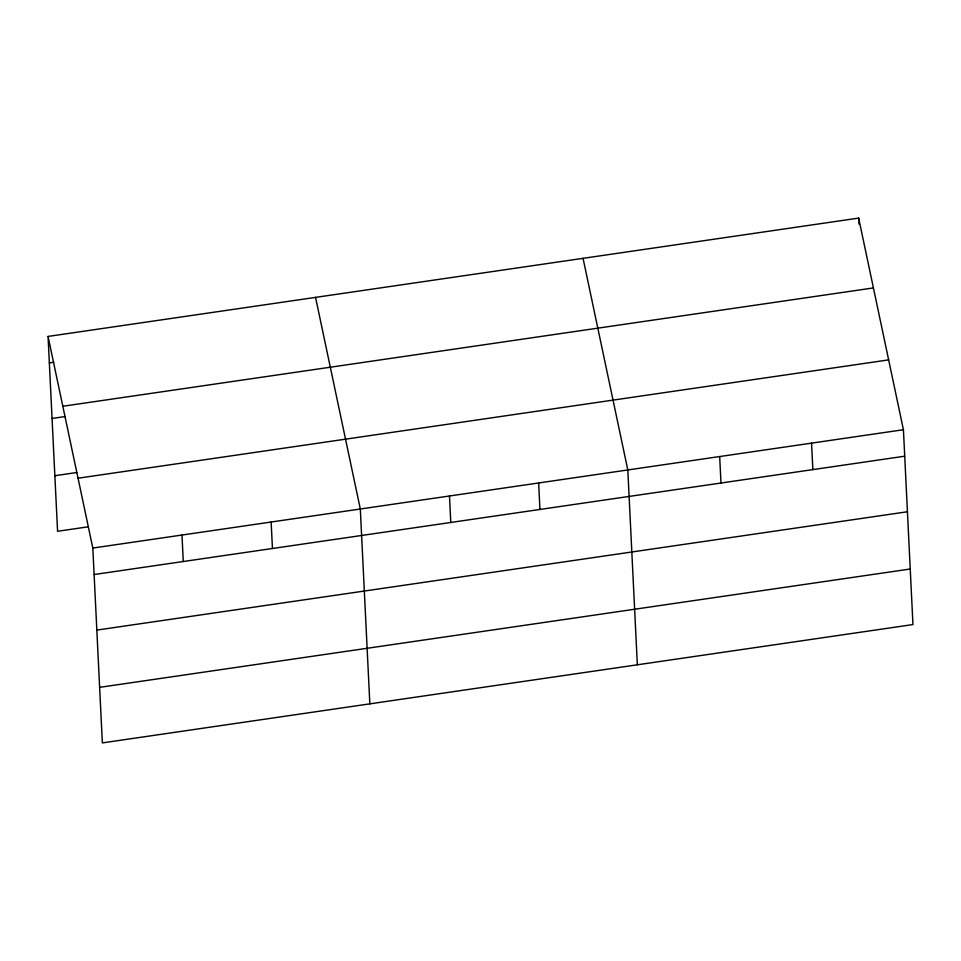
<?xml version="1.0" encoding="UTF-8"?>
<svg xmlns="http://www.w3.org/2000/svg" width="961" height="961" viewBox="0 0 961 961"><rect width="100%" height="100%" fill="white"/><g stroke="black" fill="none" stroke-linecap="round" stroke-linejoin="round"><path stroke-width="1.44" d="M48.05 336.434L858.653 218.099L903.424 429.723L912.95 624.566L102.346 742.901L92.821 548.058L48.05 336.434L57.576 531.277L88.28 526.796M49.347 362.91L53.732 362.273M62.825 406.263L873.429 287.928M52.062 418.467L65.216 416.545M54.861 475.719L76.784 472.512M78.045 478.218L888.649 359.882M92.821 548.058L903.424 429.723M94.106 574.534L904.709 456.199M96.833 630.092L907.436 511.757M99.632 687.343L910.235 569.008M583.051 258.329L627.809 469.953L637.347 664.808M315.544 297.381L360.315 509.006L369.841 703.848M858.653 218.099L858.942 223.985M811.552 443.129L812.85 469.617M719.681 456.547L720.978 483.023M538.653 482.975L539.938 509.45M449.484 495.984L450.781 522.472M271.146 522.027L272.443 548.503M181.977 535.037L183.275 561.512"/></g></svg>
